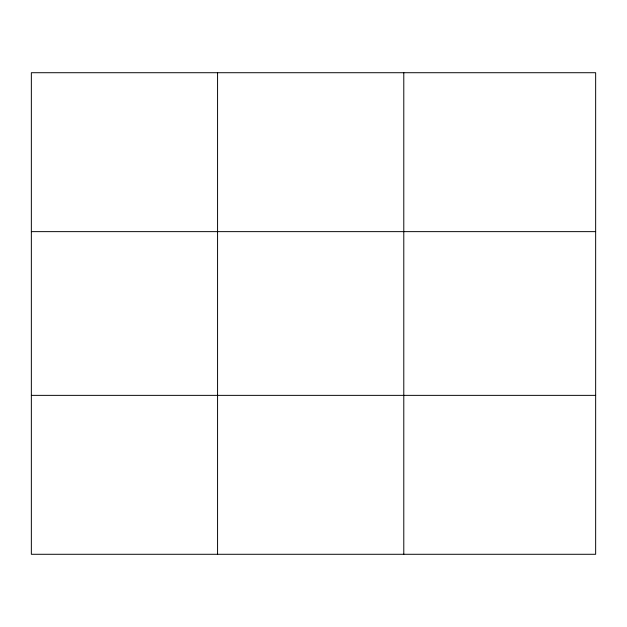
<?xml version="1.0" encoding="UTF-8"?>
<svg xmlns="http://www.w3.org/2000/svg" width="627" height="627" viewBox="0 0 627 627"><rect width="100%" height="100%" fill="white"/><g stroke="black" fill="none" stroke-linecap="round" stroke-linejoin="round"><path stroke-width="0.94" d="M217.569 72.716L217.569 554.284M403.788 72.716L403.788 554.284M595.65 231.637L595.65 72.716L31.35 72.716L31.35 554.284L595.65 554.284L595.65 231.637L31.35 231.637M31.35 395.363L595.65 395.363"/></g></svg>
